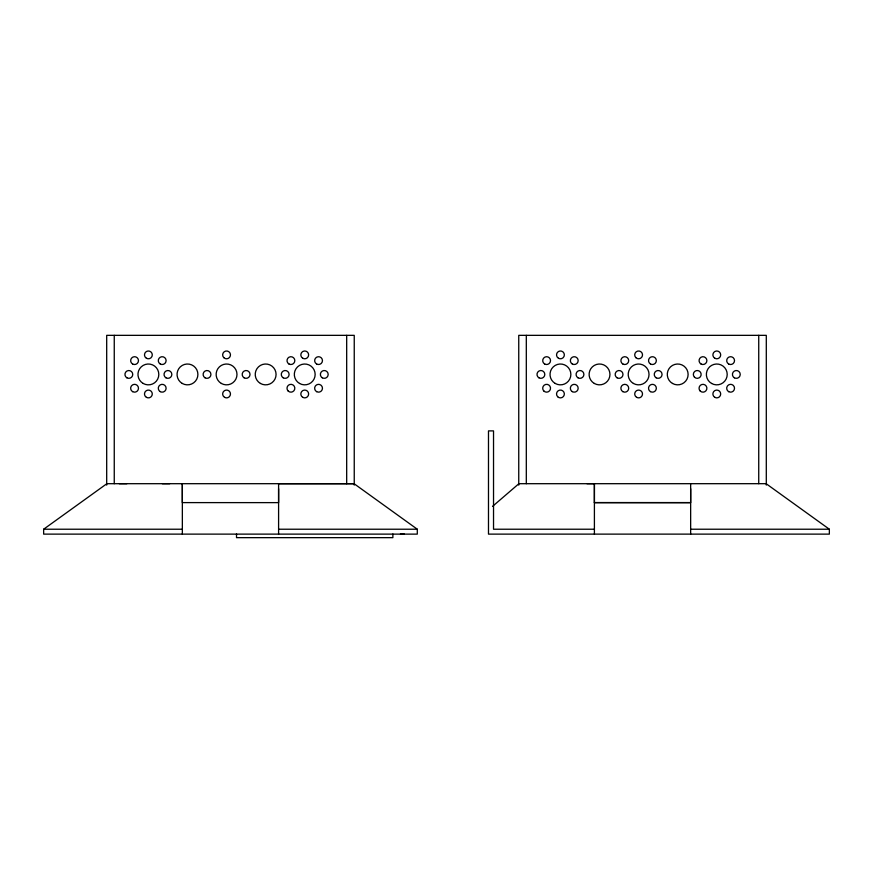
<?xml version="1.0" encoding="UTF-8"?>
<svg xmlns="http://www.w3.org/2000/svg" width="873" height="873" viewBox="0 0 873 873"><rect width="100%" height="100%" fill="white"/><g stroke="black" fill="none" stroke-linecap="round" stroke-linejoin="round"><path stroke-width="1.31" d="M278.596 488.738L278.596 502.63L182.337 502.608L182.348 483.697L182.348 534.123M690.652 488.738L690.652 502.63L594.393 502.608L594.404 483.697L586.972 483.686M492.525 506.395L518.748 483.828M354.252 483.828L417.294 529.224L417.294 534.123L43.65 534.123L43.65 529.224L106.692 483.828M119.306 483.697L126.869 483.686M162.302 483.697L169.733 483.686M106.692 483.697L354.252 483.686L278.596 483.718L278.596 534.123M518.748 483.697L766.308 483.686M594.393 502.608L690.499 502.608M43.65 529.224L182.348 529.224M278.596 529.224L417.294 529.224M594.404 529.224L493.529 529.224L493.529 430.891L488.487 430.891L488.487 534.123L829.35 534.123L829.35 529.224L766.308 483.828M690.652 529.224L829.35 529.224M400.434 534.003L404.221 534.003M766.298 485.115L766.298 335.341L518.748 335.341L518.748 485.115M758.735 335.341L758.735 483.697M690.652 483.718L690.652 534.123M594.404 483.697L594.404 534.123M526.31 335.341L526.31 483.697M392.872 534.003L392.872 537.659L236.518 537.659L236.518 534.003M354.242 485.115L354.242 335.341L106.692 335.341L106.692 485.115M346.679 335.341L346.679 483.697M114.254 335.341L114.254 483.697M182.261 383.454A10.421 10.421 0 0 0 197.898 374.43A10.421 10.421 0 0 0 182.261 365.405A10.421 10.421 0 0 0 182.261 383.454M143.172 383.454A10.421 10.421 0 0 0 158.81 374.43A10.421 10.421 0 0 0 143.172 365.405A10.421 10.421 0 0 0 143.172 383.454M165.979 377.813A3.907 3.907 0 0 0 171.839 374.43A3.907 3.907 0 0 0 165.979 371.047A3.907 3.907 0 0 0 165.979 377.813M160.25 391.639A3.907 3.907 0 0 0 166.11 388.245A3.907 3.907 0 0 0 160.25 384.862A3.907 3.907 0 0 0 160.25 391.639M146.435 358.268A3.907 3.907 0 0 0 152.295 354.885A3.907 3.907 0 0 0 146.435 351.503A3.907 3.907 0 0 0 146.435 358.268M160.25 363.997A3.907 3.907 0 0 0 166.11 360.614A3.907 3.907 0 0 0 160.25 357.232A3.907 3.907 0 0 0 160.25 363.997M132.609 363.997A3.907 3.907 0 0 0 138.48 360.614A3.907 3.907 0 0 0 132.609 357.232A3.907 3.907 0 0 0 132.609 363.997M126.891 377.813A3.907 3.907 0 0 0 132.751 374.43A3.907 3.907 0 0 0 126.891 371.047A3.907 3.907 0 0 0 126.891 377.813M132.609 391.639A3.907 3.907 0 0 0 138.48 388.245A3.907 3.907 0 0 0 132.609 384.862A3.907 3.907 0 0 0 132.609 391.639M146.435 397.357A3.907 3.907 0 0 0 152.295 393.974A3.907 3.907 0 0 0 146.435 390.591A3.907 3.907 0 0 0 146.435 397.357M299.526 383.454A10.421 10.421 0 0 0 315.153 374.43A10.421 10.421 0 0 0 299.526 365.405A10.421 10.421 0 0 0 299.526 383.454M316.604 363.997A3.907 3.907 0 0 0 322.464 360.614A3.907 3.907 0 0 0 316.604 357.232A3.907 3.907 0 0 0 316.604 363.997M322.323 377.813A3.907 3.907 0 0 0 328.183 374.43A3.907 3.907 0 0 0 322.323 371.047A3.907 3.907 0 0 0 322.323 377.813M316.604 391.639A3.907 3.907 0 0 0 322.464 388.245A3.907 3.907 0 0 0 316.604 384.862A3.907 3.907 0 0 0 316.604 391.639M288.155 391.017A3.907 3.907 0 0 0 294.692 389.26A3.907 3.907 0 0 0 289.901 384.469A3.907 3.907 0 0 0 288.155 391.017M283.234 377.813A3.907 3.907 0 0 0 289.105 374.43A3.907 3.907 0 0 0 283.234 371.047A3.907 3.907 0 0 0 283.234 377.813M288.963 363.997A3.907 3.907 0 0 0 294.823 360.614A3.907 3.907 0 0 0 288.963 357.232A3.907 3.907 0 0 0 288.963 363.997M302.778 358.268A3.907 3.907 0 0 0 308.638 354.885A3.907 3.907 0 0 0 302.778 351.503A3.907 3.907 0 0 0 302.778 358.268M302.778 397.357A3.907 3.907 0 0 0 308.638 393.974A3.907 3.907 0 0 0 302.778 390.591A3.907 3.907 0 0 0 302.778 397.357M244.145 377.813A3.907 3.907 0 0 0 250.016 374.43A3.907 3.907 0 0 0 244.145 371.047A3.907 3.907 0 0 0 244.145 377.813M221.349 383.454A10.421 10.421 0 0 0 236.987 374.43A10.421 10.421 0 0 0 221.349 365.405A10.421 10.421 0 0 0 221.349 383.454M260.438 383.454A10.421 10.421 0 0 0 276.075 374.43A10.421 10.421 0 0 0 260.438 365.405A10.421 10.421 0 0 0 260.438 383.454M223.794 357.646A3.907 3.907 0 0 0 230.341 355.9A3.907 3.907 0 0 0 225.55 351.11A3.907 3.907 0 0 0 223.794 357.646M205.068 377.813A3.907 3.907 0 0 0 210.928 374.43A3.907 3.907 0 0 0 205.068 371.047A3.907 3.907 0 0 0 205.068 377.813M224.601 397.357A3.907 3.907 0 0 0 230.472 393.974A3.907 3.907 0 0 0 224.601 390.591A3.907 3.907 0 0 0 224.601 397.357M636.657 397.357A3.907 3.907 0 0 0 642.517 393.974A3.907 3.907 0 0 0 636.657 390.591A3.907 3.907 0 0 0 636.657 397.357M558.48 358.268A3.907 3.907 0 0 0 564.351 354.885A3.907 3.907 0 0 0 558.48 351.503A3.907 3.907 0 0 0 558.48 358.268M544.665 363.997A3.907 3.907 0 0 0 550.525 360.614A3.907 3.907 0 0 0 544.665 357.232A3.907 3.907 0 0 0 544.665 363.997M734.379 377.813A3.907 3.907 0 0 0 740.239 374.43A3.907 3.907 0 0 0 734.379 371.047A3.907 3.907 0 0 0 734.379 377.813M728.649 391.639A3.907 3.907 0 0 0 734.52 388.245A3.907 3.907 0 0 0 728.649 384.862A3.907 3.907 0 0 0 728.649 391.639M714.834 358.268A3.907 3.907 0 0 0 720.694 354.885A3.907 3.907 0 0 0 714.834 351.503A3.907 3.907 0 0 0 714.834 358.268M711.571 383.454A10.421 10.421 0 0 0 727.209 374.43A10.421 10.421 0 0 0 711.571 365.405A10.421 10.421 0 0 0 711.571 383.454M701.019 363.997A3.907 3.907 0 0 0 706.879 360.614A3.907 3.907 0 0 0 701.019 357.232A3.907 3.907 0 0 0 701.019 363.997M694.482 377.191A3.907 3.907 0 0 0 701.019 375.445A3.907 3.907 0 0 0 696.228 370.654A3.907 3.907 0 0 0 694.482 377.191M714.834 397.357A3.907 3.907 0 0 0 720.694 393.974A3.907 3.907 0 0 0 714.834 390.591A3.907 3.907 0 0 0 714.834 397.357M538.947 377.813A3.907 3.907 0 0 0 544.807 374.43A3.907 3.907 0 0 0 538.947 371.047A3.907 3.907 0 0 0 538.947 377.813M700.201 391.017A3.907 3.907 0 0 0 706.748 389.26A3.907 3.907 0 0 0 701.957 384.469A3.907 3.907 0 0 0 700.201 391.017M728.649 363.997A3.907 3.907 0 0 0 734.52 360.614A3.907 3.907 0 0 0 728.649 357.232A3.907 3.907 0 0 0 728.649 363.997M622.842 363.997A3.907 3.907 0 0 0 628.702 360.614A3.907 3.907 0 0 0 622.842 357.232A3.907 3.907 0 0 0 622.842 363.997M617.113 377.813A3.907 3.907 0 0 0 622.984 374.43A3.907 3.907 0 0 0 617.113 371.047A3.907 3.907 0 0 0 617.113 377.813M635.85 357.646A3.907 3.907 0 0 0 642.386 355.9A3.907 3.907 0 0 0 637.606 351.11A3.907 3.907 0 0 0 635.85 357.646M633.405 383.454A10.421 10.421 0 0 0 649.032 374.43A10.421 10.421 0 0 0 633.405 365.405A10.421 10.421 0 0 0 633.405 383.454M622.842 391.639A3.907 3.907 0 0 0 628.702 388.245A3.907 3.907 0 0 0 622.842 384.862A3.907 3.907 0 0 0 622.842 391.639M650.483 363.997A3.907 3.907 0 0 0 656.343 360.614A3.907 3.907 0 0 0 650.483 357.232A3.907 3.907 0 0 0 650.483 363.997M650.483 391.639A3.907 3.907 0 0 0 656.343 388.245A3.907 3.907 0 0 0 650.483 384.862A3.907 3.907 0 0 0 650.483 391.639M656.201 377.813A3.907 3.907 0 0 0 662.061 374.43A3.907 3.907 0 0 0 656.201 371.047A3.907 3.907 0 0 0 656.201 377.813M543.857 391.017A3.907 3.907 0 0 0 550.394 389.26A3.907 3.907 0 0 0 545.603 384.469A3.907 3.907 0 0 0 543.857 391.017M557.672 396.735A3.907 3.907 0 0 0 564.22 394.989A3.907 3.907 0 0 0 559.429 390.198A3.907 3.907 0 0 0 557.672 396.735M555.228 383.454A10.421 10.421 0 0 0 570.866 374.43A10.421 10.421 0 0 0 555.228 365.405A10.421 10.421 0 0 0 555.228 383.454M572.306 363.997A3.907 3.907 0 0 0 578.166 360.614A3.907 3.907 0 0 0 572.306 357.232A3.907 3.907 0 0 0 572.306 363.997M594.317 383.454A10.421 10.421 0 0 0 609.954 374.43A10.421 10.421 0 0 0 594.317 365.405A10.421 10.421 0 0 0 594.317 383.454M578.024 377.813A3.907 3.907 0 0 0 583.895 374.43A3.907 3.907 0 0 0 578.024 371.047A3.907 3.907 0 0 0 578.024 377.813M672.494 383.454A10.421 10.421 0 0 0 688.12 374.43A10.421 10.421 0 0 0 672.494 365.405A10.421 10.421 0 0 0 672.494 383.454M572.306 391.639A3.907 3.907 0 0 0 578.166 388.245A3.907 3.907 0 0 0 572.306 384.862A3.907 3.907 0 0 0 572.306 391.639"/></g></svg>
